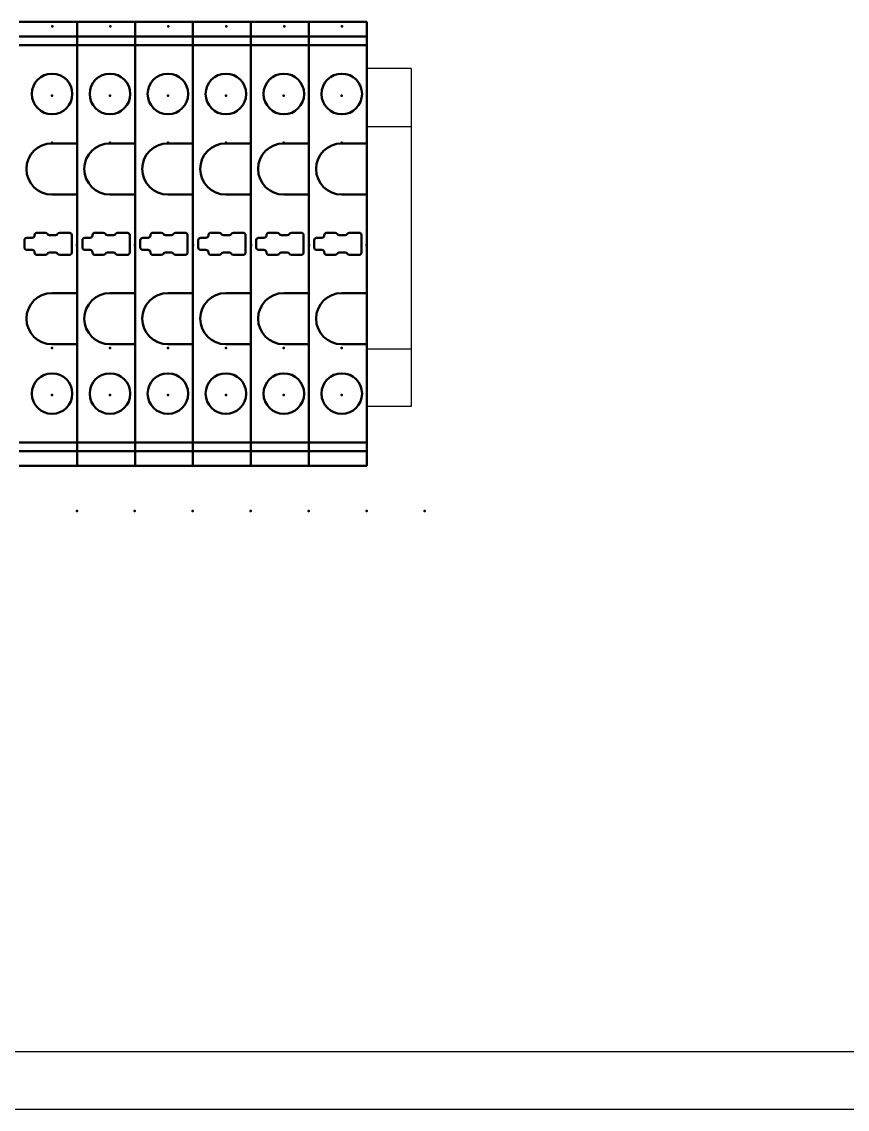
# Model space of a CAD drawing. Header units: millimetres. Extents: x -72 to 2978, y -1067 to 2817.
# Drawn here: x 2227.7 to 2313.2, y -69.3 to 43.2 of the extents above; entities that cross this region are included whole.
import ezdxf

# ---------------------------------------------------------------- set-up
doc = ezdxf.new("R2010")
doc.units = ezdxf.units.MM
doc.linetypes.add('Dashed', pattern=[2, 1, -1])
for name, color, linetype, lineweight in [('2d ConnectionPoints', 7, 'Continuous', 50), ('AM_0', 7, 'Continuous', 50), ('AM_4', 3, 'Continuous', 25), ('AM_9', 6, 'Dashed', 25)]:
    doc.layers.add(name, color=color, linetype=linetype, lineweight=lineweight)

msp = doc.modelspace()

# ---------------------------------------------------------------- linework, layer by layer
at = {"color": 6}
for p, q in [((2268.02, 38.39), (2263.44, 38.39)), ((2268.02, 38.39), (2268.02, 3.39)), ((2263.44, 32.39), (2268.02, 32.39)), ((2263.44, 9.39), (2268.02, 9.39)), ((2268.02, 9.39), (2268.02, 3.39)), ((2268.02, 3.39), (2263.44, 3.39))]:
    msp.add_line(p, q, dxfattribs=at)
at = {"color": 30}
msp.add_line((1941.86, -63.37), (2356.56, -63.37), dxfattribs=at)
for p, q in [((1934.72, -69.35), (2293.71, -69.35)), ((2293.71, -69.35), (2372.35, -69.35))]:
    msp.add_line(p, q)
at = {"layer": '2d ConnectionPoints'}
for p in [(2230.89, 42.78), (2230.89, 42.78), (2236.89, 42.78), (2236.89, 42.78), (2242.89, 42.78), (2242.89, 42.78), (2248.89, 42.78), (2248.89, 42.78), (2254.89, 42.78), (2254.89, 42.78), (2260.89, 42.78), (2260.89, 42.78), (2230.85, 35.6), (2230.85, 35.6), (2236.85, 35.6), (2236.85, 35.6), (2242.85, 35.6), (2242.85, 35.6), (2248.85, 35.6), (2248.85, 35.6), (2254.85, 35.6), (2254.85, 35.6), (2260.85, 35.6), (2260.85, 35.6), (2230.85, 30.71), (2236.85, 30.71), (2242.85, 30.71), (2248.85, 30.71), (2254.85, 30.71), (2260.85, 30.71), (2233.44, 20.11), (2233.44, 20.11), (2233.44, 20.09), (2233.44, 20.09), (2239.44, 20.11), (2239.44, 20.11), (2239.44, 20.09), (2239.44, 20.09), (2245.44, 20.11), (2245.44, 20.11), (2245.44, 20.09), (2245.44, 20.09), (2251.44, 20.11), (2251.44, 20.11), (2251.44, 20.09), (2251.44, 20.09), (2257.44, 20.11), (2257.44, 20.11), (2257.44, 20.09), (2257.44, 20.09), (2263.44, 20.11), (2263.44, 20.11), (2263.44, 20.09), (2263.44, 20.09), (2230.85, 9.47), (2236.85, 9.47), (2242.85, 9.47), (2248.85, 9.47), (2254.85, 9.47), (2260.85, 9.47), (2230.85, 4.58), (2230.85, 4.58), (2236.85, 4.58), (2236.85, 4.58), (2242.85, 4.58), (2242.85, 4.58), (2248.85, 4.58), (2248.85, 4.58), (2254.85, 4.58), (2254.85, 4.58), (2260.85, 4.58), (2260.85, 4.58), (2233.42, -7.42), (2239.42, -7.42), (2245.42, -7.42), (2251.42, -7.42), (2257.42, -7.42), (2263.42, -7.42), (2269.42, -7.42)]:
    msp.add_point(p, dxfattribs=at)
at = {"layer": 'AM_0'}
for p, q in [((2233.44, 43.24), (2227.44, 43.24)), ((2233.44, 43.24), (2233.44, -2.74)), ((2239.44, 43.24), (2233.44, 43.24)), ((2233.44, 43.24), (2233.44, -2.74)), ((2239.44, 43.24), (2239.44, -2.74)), ((2245.44, 43.24), (2239.44, 43.24)), ((2239.44, 43.24), (2239.44, -2.74)), ((2245.44, 43.24), (2245.44, -2.74)), ((2251.44, 43.24), (2245.44, 43.24)), ((2245.44, 43.24), (2245.44, -2.74)), ((2251.44, 43.24), (2251.44, -2.74)), ((2257.44, 43.24), (2251.44, 43.24)), ((2251.44, 43.24), (2251.44, -2.74)), ((2257.44, 43.24), (2257.44, -2.74)), ((2263.44, 43.24), (2257.44, 43.24)), ((2257.44, 43.24), (2257.44, -2.74)), ((2263.44, 43.24), (2263.44, -2.74)), ((2263.44, 43.24), (2263.44, 43.24)), ((2233.44, 41.7), (2227.44, 41.7)), ((2239.44, 41.7), (2233.44, 41.7)), ((2245.44, 41.7), (2239.44, 41.7)), ((2251.44, 41.7), (2245.44, 41.7)), ((2257.44, 41.7), (2251.44, 41.7)), ((2263.44, 41.7), (2257.44, 41.7)), ((2263.44, 41.7), (2263.44, 41.7)), ((2233.44, 40.82), (2227.44, 40.82)), ((2239.44, 40.82), (2233.44, 40.82)), ((2245.44, 40.82), (2239.44, 40.82)), ((2251.44, 40.82), (2245.44, 40.82)), ((2257.44, 40.82), (2251.44, 40.82)), ((2263.44, 40.82), (2257.44, 40.82)), ((2263.44, 40.82), (2263.44, 40.82)), ((2233.44, 30.65), (2230.84, 30.65)), ((2239.44, 30.65), (2236.84, 30.65)), ((2245.44, 30.65), (2242.84, 30.65)), ((2251.44, 30.65), (2248.84, 30.65)), ((2257.44, 30.65), (2254.84, 30.65)), ((2263.44, 30.65), (2260.84, 30.65)), ((2233.44, 25.35), (2230.84, 25.35)), ((2239.44, 25.35), (2236.84, 25.35)), ((2245.44, 25.35), (2242.84, 25.35)), ((2251.44, 25.35), (2248.84, 25.35)), ((2257.44, 25.35), (2254.84, 25.35)), ((2263.44, 25.35), (2260.84, 25.35)), ((2230.16, 21.4), (2229.29, 21.4)), ((2232.64, 21.4), (2231.64, 21.4)), ((2236.16, 21.4), (2235.29, 21.4)), ((2238.64, 21.4), (2237.64, 21.4)), ((2242.16, 21.4), (2241.29, 21.4)), ((2244.64, 21.4), (2243.64, 21.4)), ((2248.16, 21.4), (2247.29, 21.4)), ((2250.64, 21.4), (2249.64, 21.4)), ((2254.16, 21.4), (2253.29, 21.4)), ((2256.64, 21.4), (2255.64, 21.4)), ((2260.16, 21.4), (2259.29, 21.4)), ((2262.64, 21.4), (2261.64, 21.4)), ((2227.99, 19.87), (2227.99, 20.62)), ((2228.79, 20.87), (2228.24, 20.87)), ((2229.04, 21.15), (2229.04, 21.12)), ((2231.21, 21.15), (2230.59, 21.15)), ((2232.89, 19.35), (2232.89, 21.15)), ((2233.99, 19.87), (2233.99, 20.62)), ((2234.79, 20.87), (2234.24, 20.87)), ((2235.04, 21.15), (2235.04, 21.12)), ((2237.21, 21.15), (2236.59, 21.15)), ((2238.89, 19.35), (2238.89, 21.15)), ((2239.99, 19.87), (2239.99, 20.62)), ((2240.79, 20.87), (2240.24, 20.87)), ((2241.04, 21.15), (2241.04, 21.12)), ((2243.21, 21.15), (2242.59, 21.15)), ((2244.89, 19.35), (2244.89, 21.15)), ((2245.99, 19.87), (2245.99, 20.62)), ((2246.79, 20.87), (2246.24, 20.87)), ((2247.04, 21.15), (2247.04, 21.12)), ((2249.21, 21.15), (2248.59, 21.15)), ((2250.89, 19.35), (2250.89, 21.15)), ((2251.99, 19.87), (2251.99, 20.62)), ((2252.79, 20.87), (2252.24, 20.87)), ((2253.04, 21.15), (2253.04, 21.12)), ((2255.21, 21.15), (2254.59, 21.15)), ((2256.89, 19.35), (2256.89, 21.15)), ((2257.99, 19.87), (2257.99, 20.62)), ((2258.79, 20.87), (2258.24, 20.87)), ((2259.04, 21.15), (2259.04, 21.12)), ((2261.21, 21.15), (2260.59, 21.15)), ((2262.89, 19.35), (2262.89, 21.15)), ((2228.79, 19.62), (2228.24, 19.62)), ((2229.04, 19.35), (2229.04, 19.37)), ((2231.21, 19.35), (2230.59, 19.35)), ((2234.79, 19.62), (2234.24, 19.62)), ((2235.04, 19.35), (2235.04, 19.37)), ((2237.21, 19.35), (2236.59, 19.35)), ((2240.79, 19.62), (2240.24, 19.62)), ((2241.04, 19.35), (2241.04, 19.37)), ((2243.21, 19.35), (2242.59, 19.35)), ((2246.79, 19.62), (2246.24, 19.62)), ((2247.04, 19.35), (2247.04, 19.37)), ((2249.21, 19.35), (2248.59, 19.35)), ((2252.79, 19.62), (2252.24, 19.62)), ((2253.04, 19.35), (2253.04, 19.37)), ((2255.21, 19.35), (2254.59, 19.35)), ((2258.79, 19.62), (2258.24, 19.62)), ((2259.04, 19.35), (2259.04, 19.37)), ((2261.21, 19.35), (2260.59, 19.35)), ((2230.16, 19.1), (2229.29, 19.1)), ((2232.64, 19.1), (2231.64, 19.1)), ((2236.16, 19.1), (2235.29, 19.1)), ((2238.64, 19.1), (2237.64, 19.1)), ((2242.16, 19.1), (2241.29, 19.1)), ((2244.64, 19.1), (2243.64, 19.1)), ((2248.16, 19.1), (2247.29, 19.1)), ((2250.64, 19.1), (2249.64, 19.1)), ((2254.16, 19.1), (2253.29, 19.1)), ((2256.64, 19.1), (2255.64, 19.1)), ((2260.16, 19.1), (2259.29, 19.1)), ((2262.64, 19.1), (2261.64, 19.1)), ((2233.44, 15.15), (2230.84, 15.15)), ((2239.44, 15.15), (2236.84, 15.15)), ((2245.44, 15.15), (2242.84, 15.15)), ((2251.44, 15.15), (2248.84, 15.15)), ((2257.44, 15.15), (2254.84, 15.15)), ((2263.44, 15.15), (2260.84, 15.15)), ((2233.44, 9.85), (2230.84, 9.85)), ((2239.44, 9.85), (2236.84, 9.85)), ((2245.44, 9.85), (2242.84, 9.85)), ((2251.44, 9.85), (2248.84, 9.85)), ((2257.44, 9.85), (2254.84, 9.85)), ((2263.44, 9.85), (2260.84, 9.85)), ((2227.44, -0.33), (2233.44, -0.33)), ((2233.44, -0.33), (2239.44, -0.33)), ((2239.44, -0.33), (2245.44, -0.33)), ((2245.44, -0.33), (2251.44, -0.33)), ((2251.44, -0.33), (2257.44, -0.33)), ((2257.44, -0.33), (2263.44, -0.33)), ((2263.44, -0.33), (2263.44, -0.33)), ((2227.44, -1.21), (2233.44, -1.21)), ((2233.44, -1.21), (2239.44, -1.21)), ((2239.44, -1.21), (2245.44, -1.21)), ((2245.44, -1.21), (2251.44, -1.21)), ((2251.44, -1.21), (2257.44, -1.21)), ((2257.44, -1.21), (2263.44, -1.21)), ((2263.44, -1.21), (2263.44, -1.21)), ((2227.44, -2.74), (2233.44, -2.74)), ((2233.44, -2.74), (2239.44, -2.74)), ((2239.44, -2.74), (2245.44, -2.74)), ((2245.44, -2.74), (2251.44, -2.74)), ((2251.44, -2.74), (2257.44, -2.74)), ((2257.44, -2.74), (2263.44, -2.74)), ((2263.44, -2.74), (2263.44, -2.74))]:
    msp.add_line(p, q, dxfattribs=at)
for centre in [(2230.85, 35.76), (2236.85, 35.76), (2242.85, 35.76), (2248.85, 35.76), (2254.85, 35.76), (2260.85, 35.76), (2230.85, 4.74), (2236.85, 4.74), (2242.85, 4.74), (2248.85, 4.74), (2254.85, 4.74), (2260.85, 4.74)]:
    msp.add_circle(centre, 2.1, dxfattribs=at)
for centre, radius, start, end in [((2230.84, 28), 2.65, 90, 270), ((2236.84, 28), 2.65, 90, 270), ((2242.84, 28), 2.65, 90, 270), ((2248.84, 28), 2.65, 90, 270), ((2254.84, 28), 2.65, 90, 270), ((2260.84, 28), 2.65, 90, 270), ((2229.29, 21.15), 0.25, 90, 180), ((2230.16, 21.15), 0.25, 30, 90), ((2231.64, 21.15), 0.25, 90, 150), ((2232.64, 21.15), 0.25, 0, 90), ((2235.29, 21.15), 0.25, 90, 180), ((2236.16, 21.15), 0.25, 30, 90), ((2237.64, 21.15), 0.25, 90, 150), ((2238.64, 21.15), 0.25, 0, 90), ((2241.29, 21.15), 0.25, 90, 180), ((2242.16, 21.15), 0.25, 30, 90), ((2243.64, 21.15), 0.25, 90, 150), ((2244.64, 21.15), 0.25, 0, 90), ((2247.29, 21.15), 0.25, 90, 180), ((2248.16, 21.15), 0.25, 30, 90), ((2249.64, 21.15), 0.25, 90, 150), ((2250.64, 21.15), 0.25, 0, 90), ((2253.29, 21.15), 0.25, 90, 180), ((2254.16, 21.15), 0.25, 30, 90), ((2255.64, 21.15), 0.25, 90, 150), ((2256.64, 21.15), 0.25, 0, 90), ((2259.29, 21.15), 0.25, 90, 180), ((2260.16, 21.15), 0.25, 30, 90), ((2261.64, 21.15), 0.25, 90, 150), ((2262.64, 21.15), 0.25, 0, 90), ((2228.24, 20.62), 0.25, 90, 180), ((2228.79, 21.12), 0.25, 270, 0), ((2230.59, 21.4), 0.25, 210, 270), ((2231.21, 21.4), 0.25, 270, 330), ((2234.24, 20.62), 0.25, 90, 180), ((2234.79, 21.12), 0.25, 270, 0), ((2236.59, 21.4), 0.25, 210, 270), ((2237.21, 21.4), 0.25, 270, 330), ((2240.24, 20.62), 0.25, 90, 180), ((2240.79, 21.12), 0.25, 270, 0), ((2242.59, 21.4), 0.25, 210, 270), ((2243.21, 21.4), 0.25, 270, 330), ((2246.24, 20.62), 0.25, 90, 180), ((2246.79, 21.12), 0.25, 270, 0), ((2248.59, 21.4), 0.25, 210, 270), ((2249.21, 21.4), 0.25, 270, 330), ((2252.24, 20.62), 0.25, 90, 180), ((2252.79, 21.12), 0.25, 270, 0), ((2254.59, 21.4), 0.25, 210, 270), ((2255.21, 21.4), 0.25, 270, 330), ((2258.24, 20.62), 0.25, 90, 180), ((2258.79, 21.12), 0.25, 270, 0), ((2260.59, 21.4), 0.25, 210, 270), ((2261.21, 21.4), 0.25, 270, 330), ((2228.24, 19.87), 0.25, 180, 270), ((2228.79, 19.37), 0.25, 360, 90), ((2229.29, 19.35), 0.25, 180, 270), ((2230.16, 19.35), 0.25, 270, 330), ((2230.59, 19.1), 0.25, 90, 150), ((2231.21, 19.1), 0.25, 30, 90), ((2231.64, 19.35), 0.25, 210, 270), ((2232.64, 19.35), 0.25, 270, 360), ((2234.24, 19.87), 0.25, 180, 270), ((2234.79, 19.37), 0.25, 360, 90), ((2235.29, 19.35), 0.25, 180, 270), ((2236.16, 19.35), 0.25, 270, 330), ((2236.59, 19.1), 0.25, 90, 150), ((2237.21, 19.1), 0.25, 30, 90), ((2237.64, 19.35), 0.25, 210, 270), ((2238.64, 19.35), 0.25, 270, 360), ((2240.24, 19.87), 0.25, 180, 270), ((2240.79, 19.37), 0.25, 360, 90), ((2241.29, 19.35), 0.25, 180, 270), ((2242.16, 19.35), 0.25, 270, 330), ((2242.59, 19.1), 0.25, 90, 150), ((2243.21, 19.1), 0.25, 30, 90), ((2243.64, 19.35), 0.25, 210, 270), ((2244.64, 19.35), 0.25, 270, 360), ((2246.24, 19.87), 0.25, 180, 270), ((2246.79, 19.37), 0.25, 360, 90), ((2247.29, 19.35), 0.25, 180, 270), ((2248.16, 19.35), 0.25, 270, 330), ((2248.59, 19.1), 0.25, 90, 150), ((2249.21, 19.1), 0.25, 30, 90), ((2249.64, 19.35), 0.25, 210, 270), ((2250.64, 19.35), 0.25, 270, 360), ((2252.24, 19.87), 0.25, 180, 270), ((2252.79, 19.37), 0.25, 360, 90), ((2253.29, 19.35), 0.25, 180, 270), ((2254.16, 19.35), 0.25, 270, 330), ((2254.59, 19.1), 0.25, 90, 150), ((2255.21, 19.1), 0.25, 30, 90), ((2255.64, 19.35), 0.25, 210, 270), ((2256.64, 19.35), 0.25, 270, 360), ((2258.24, 19.87), 0.25, 180, 270), ((2258.79, 19.37), 0.25, 360, 90), ((2259.29, 19.35), 0.25, 180, 270), ((2260.16, 19.35), 0.25, 270, 330), ((2260.59, 19.1), 0.25, 90, 150), ((2261.21, 19.1), 0.25, 30, 90), ((2261.64, 19.35), 0.25, 210, 270), ((2262.64, 19.35), 0.25, 270, 360), ((2230.84, 12.5), 2.65, 90, 270), ((2236.84, 12.5), 2.65, 90, 270), ((2242.84, 12.5), 2.65, 90, 270), ((2248.84, 12.5), 2.65, 90, 270), ((2254.84, 12.5), 2.65, 90, 270), ((2260.84, 12.5), 2.65, 90, 270)]:
    msp.add_arc(centre, radius, start, end, dxfattribs=at)
at = {"layer": 'AM_4'}
for points in [[(2228.01, -1.31), (2228.01, -1.3), (2228.01, -1.3)], [(2234.01, -1.31), (2234.01, -1.3), (2234.01, -1.3)], [(2240.01, -1.31), (2240.01, -1.3), (2240.01, -1.3)], [(2246.01, -1.31), (2246.01, -1.3), (2246.01, -1.3)], [(2252.01, -1.31), (2252.01, -1.3), (2252.01, -1.3)], [(2258.01, -1.31), (2258.01, -1.3), (2258.01, -1.3)]]:
    msp.add_lwpolyline(points, dxfattribs=at)
at = {"layer": 'AM_9'}
for points in [[(2228.32, -1.31), (2228.33, -1.3), (2228.33, -1.3)], [(2234.32, -1.31), (2234.33, -1.3), (2234.33, -1.3)], [(2240.32, -1.31), (2240.33, -1.3), (2240.33, -1.3)], [(2246.32, -1.31), (2246.33, -1.3), (2246.33, -1.3)], [(2252.32, -1.31), (2252.33, -1.3), (2252.33, -1.3)], [(2258.32, -1.31), (2258.33, -1.3), (2258.33, -1.3)]]:
    msp.add_lwpolyline(points, dxfattribs=at)

doc.saveas('drawing.dxf')
